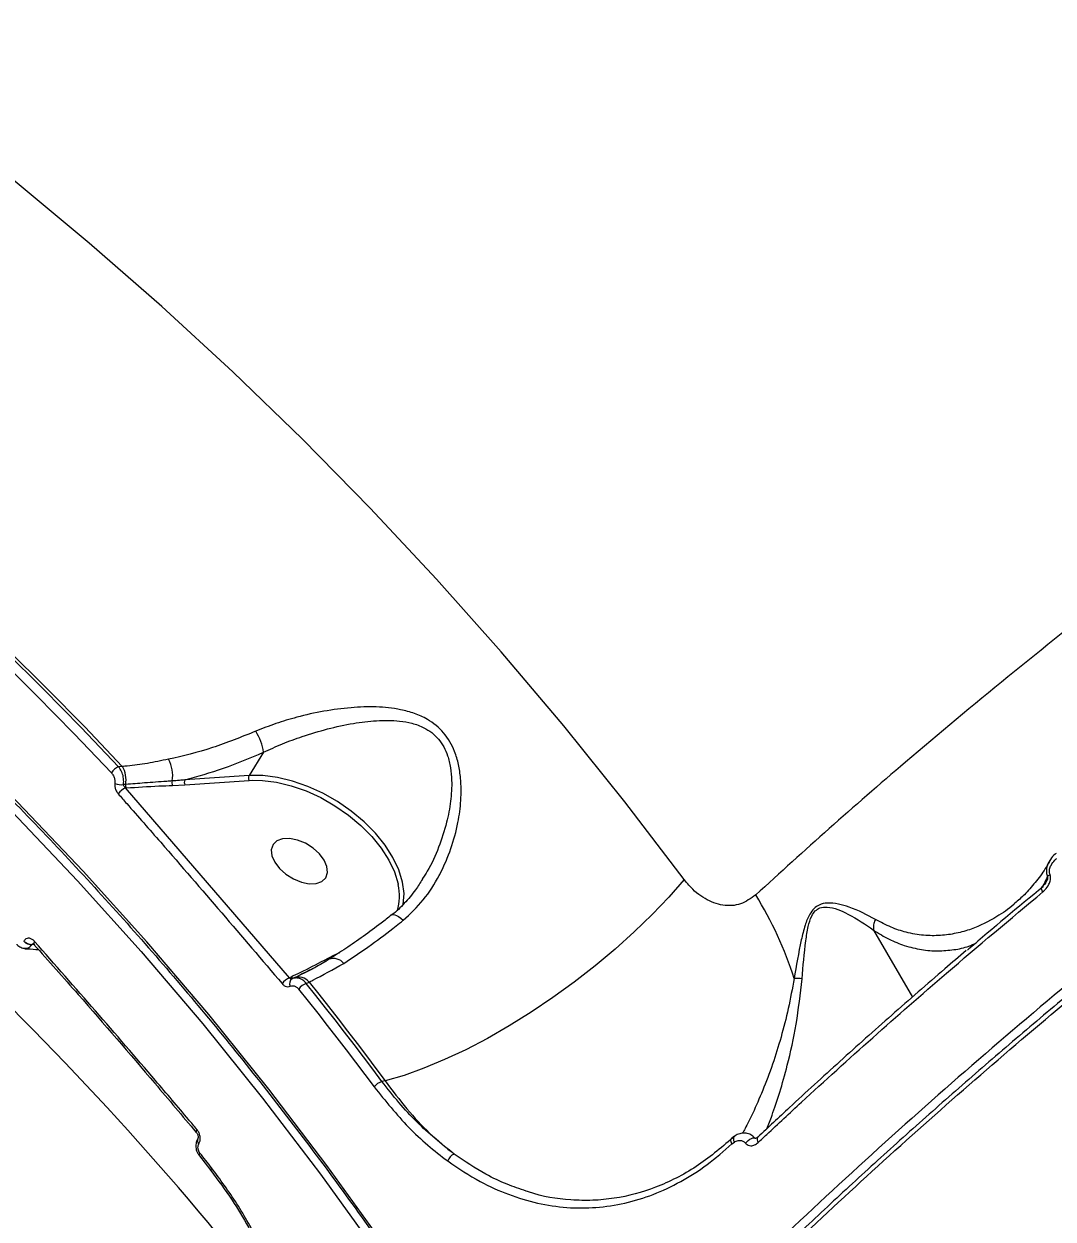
# Model space of a CAD drawing. Header units: millimetres. Extents: x -6879 to 7341, y -8047 to 7187.
# Drawn here: x -126.8 to 22.1, y 3368 to 3540.9 of the extents above; entities that cross this region are included whole.
import ezdxf

# ---------------------------------------------------------------- set-up
doc = ezdxf.new("R2010")
doc.units = ezdxf.units.MM
for name, color, linetype in [('DIKOM_ОБЪЕКТ', 7, 'Continuous'), ('DIKOM_РАЗМЕР_ЗОНА', 7, 'Continuous'), ('DIKOM_РАЗМЕР_ОБЪЕКТА', 7, 'Continuous')]:
    doc.layers.add(name, color=color, linetype=linetype)
doc.styles.add('style1', font='arial.ttf', dxfattribs={"width": 0.8})
doc.dimstyles.new('1-50', dxfattribs={"dimtxt": 300, "dimasz": 200, "dimexe": 100, "dimexo": 0, "dimgap": 100, "dimtad": 0, "dimdec": 0, "dimtxsty": 'style1', "dimcen": 0, "dimclrd": 7, "dimclre": 7, "dimadec": 1, "dimazin": 2, "dimtfac": 1, "dimtdec": 0, "dimtmove": 1, "dimatfit": 3, "dimfxl": 0, "dimlwd": 25, "dimlwe": 18, "dimarcsym": 0})

# ---------------------------------------------------------------- blocks, each defined once
blk = doc.blocks.new('*D19')
at = {"layer": 'Defpoints', "color": 0, "transparency": 16777216}
for p in [(5624.04, 6094.27), (-4435.35, 2864.29), (5624.04, -2640.11)]:
    blk.add_point(p, dxfattribs=at)
at = {"layer": 'DIKOM_РАЗМЕР_ОБЪЕКТА', "color": 7, "lineweight": 18, "transparency": 16777216}
for p, q in [((-4435.35, 2864.29), (-4435.35, 6194.27)), ((5624.04, -2640.11), (5624.04, 6194.27))]:
    blk.add_line(p, q, dxfattribs=at)
at = {"layer": 'DIKOM_РАЗМЕР_ОБЪЕКТА', "color": 7, "lineweight": 25, "transparency": 16777216}
for p, q in [((-4235.35, 6094.27), (2113.67, 6094.27)), ((5424.04, 6094.27), (3193.46, 6094.27))]:
    blk.add_line(p, q, dxfattribs=at)
at = {"layer": 'DIKOM_РАЗМЕР_ОБЪЕКТА', "color": 7, "transparency": 16777216}
for points in [[(-4235.35, 6127.6), (-4235.35, 6060.94), (-4435.35, 6094.27)], [(5424.04, 6127.6), (5424.04, 6060.94), (5624.04, 6094.27)]]:
    blk.add_solid(points, dxfattribs=at)
at = {"layer": 'DIKOM_РАЗМЕР_ОБЪЕКТА', "color": 0, "transparency": 16777216, "insert": (2653.56, 6094.27), "char_height": 300, "attachment_point": 5, "style": 'style1'}
blk.add_mtext('10100', dxfattribs=at)
blk = doc.blocks.new('*D17')
at = {"layer": 'Defpoints', "color": 0, "transparency": 16777216}
for p in [(-5935.35, 6990.27), (-5935.35, 998.27), (7340.79, -2830.86)]:
    blk.add_point(p, dxfattribs=at)
at = {"layer": 'DIKOM_РАЗМЕР_ЗОНА', "color": 7, "lineweight": 18, "transparency": 16777216}
for p, q in [((-5935.35, 998.27), (-5935.35, 7090.27)), ((7340.79, -2830.86), (7340.79, 7090.27))]:
    blk.add_line(p, q, dxfattribs=at)
at = {"layer": 'DIKOM_РАЗМЕР_ЗОНА', "color": 7, "lineweight": 25, "transparency": 16777216}
for p, q in [((-5735.35, 6990.27), (2016.67, 6990.27)), ((7140.79, 6990.27), (3096.46, 6990.27))]:
    blk.add_line(p, q, dxfattribs=at)
at = {"layer": 'DIKOM_РАЗМЕР_ЗОНА', "color": 7, "transparency": 16777216}
for points in [[(-5735.35, 7023.6), (-5735.35, 6956.94), (-5935.35, 6990.27)], [(7140.79, 7023.6), (7140.79, 6956.94), (7340.79, 6990.27)]]:
    blk.add_solid(points, dxfattribs=at)
at = {"layer": 'DIKOM_РАЗМЕР_ЗОНА', "color": 0, "transparency": 16777216, "insert": (2556.56, 6990.27), "char_height": 300, "attachment_point": 5, "style": 'style1'}
blk.add_mtext('13300', dxfattribs=at)

msp = doc.modelspace()

# ---------------------------------------------------------------- linework, layer by layer
at = {"layer": 'DIKOM_ОБЪЕКТ', "color": 7, "linetype": 'Continuous', "lineweight": 15}
for p, q in [((-92.1, 3435.56), (-94.2, 3432.19)), ((-112.54, 3433.51), (-113.07, 3433.47)), ((-94.2, 3432.19), (-103.49, 3431.56)), ((-103.47, 3430.86), (-94.19, 3431.49)), ((-94.19, 3431.49), (-93.71, 3431.51)), ((-112.05, 3430.92), (-112.37, 3430.9)), ((-88.33, 3402.95), (-112.06, 3430.41)), ((-112.06, 3430.41), (-111.96, 3430.41)), ((-105.28, 3430.77), (-103.47, 3430.86)), ((16.6, 3413.73), (16.48, 3413.62)), ((-3.86, 3409.81), (1.78, 3400.16)), ((-126.76, 3408.25), (-126.77, 3408.23)), ((-125.61, 3407.75), (-125.6, 3407.77)), ((-125.24, 3407.71), (-125.61, 3407.75)), ((-125.6, 3407.77), (-125.31, 3407.8)), ((-82, 3406.15), (-83.35, 3405.46)), ((-81.14, 3406.56), (-82, 3406.15)), ((-88.12, 3403.05), (-88.33, 3402.95)), ((-85.92, 3402.13), (-85.52, 3402.32)), ((-74.49, 3388.04), (-74.97, 3387.94)), ((-101.83, 3380.6), (-101.82, 3380.59)), ((-101.61, 3379.66), (-101.62, 3379.65)), ((-24.4, 3379.72), (-24.36, 3379.74)), ((-101.47, 3378.91), (-101.46, 3378.93)), ((-24.34, 3378.93), (-24, 3379.19)), ((-101.39, 3377.17), (-99.71, 3375.05))]:
    msp.add_line(p, q, dxfattribs=at)
at = {"layer": 'DIKOM_ОБЪЕКТ', "color": 7, "linetype": 'Continuous', "lineweight": 15, "flags": 128}
for points in [[(-31.24, 3417.15), (-39.82, 3428.37), (-48.65, 3439.36), (-57.74, 3450.1), (-67.08, 3460.6), (-76.66, 3470.85), (-86.49, 3480.84), (-96.54, 3490.57), (-106.83, 3500.03), (-117.33, 3509.21), (-128.06, 3518.12), (-138.99, 3526.74), (-150.13, 3535.08), (-161.47, 3543.12), (-173, 3550.87)], [(-52.21, 3329.32), (-59.45, 3341.28), (-66.99, 3353.02), (-74.82, 3364.53), (-82.94, 3375.8), (-91.34, 3386.83), (-100.03, 3397.61), (-108.98, 3408.12), (-118.21, 3418.38), (-127.69, 3428.36), (-137.43, 3438.06), (-147.41, 3447.48), (-157.64, 3456.61), (-168.1, 3465.44), (-178.79, 3473.97), (-189.7, 3482.19), (-200.82, 3490.1), (-212.16, 3497.69), (-223.68, 3504.95), (-235.41, 3511.89), (-247.31, 3518.49), (-259.39, 3524.75)], [(-259.79, 3523.03), (-247.74, 3516.78), (-235.87, 3510.2), (-224.19, 3503.29), (-212.69, 3496.04), (-201.4, 3488.48), (-190.3, 3480.59), (-179.43, 3472.4), (-168.77, 3463.9), (-158.34, 3455.09), (-148.14, 3445.99), (-138.19, 3436.6), (-128.48, 3426.93), (-119.03, 3416.97), (-109.83, 3406.75), (-100.9, 3396.26), (-92.24, 3385.52), (-83.87, 3374.52), (-75.77, 3363.29), (-67.96, 3351.81), (-60.44, 3340.11), (-53.23, 3328.19)], [(-113.07, 3433.47), (-118.48, 3439.15), (-123.97, 3444.74), (-129.55, 3450.24), (-135.2, 3455.66), (-140.92, 3460.98), (-146.73, 3466.21), (-152.61, 3471.34), (-158.56, 3476.38)], [(-158.26, 3476.64), (-152.28, 3471.57), (-146.37, 3466.41), (-140.53, 3461.16), (-134.77, 3455.81), (-129.09, 3450.37), (-123.49, 3444.84), (-117.97, 3439.22), (-112.54, 3433.51)], [(-159.51, 3475.4), (-153.57, 3470.37), (-147.7, 3465.24), (-141.91, 3460.02), (-136.19, 3454.71), (-130.56, 3449.31), (-125, 3443.82), (-119.51, 3438.24), (-114.11, 3432.58)], [(-71.89, 3413.55), (-71.78, 3415.11), (-71.99, 3416.79), (-72.53, 3418.54), (-73.38, 3420.32), (-74.51, 3422.1), (-75.92, 3423.84), (-77.56, 3425.49), (-79.41, 3427.03), (-81.41, 3428.42), (-83.53, 3429.63), (-85.71, 3430.63), (-87.92, 3431.4), (-90.11, 3431.92), (-92.21, 3432.19), (-94.2, 3432.19)], [(-93.71, 3431.51), (-92.26, 3431.48), (-90.22, 3431.23), (-88.1, 3430.72), (-85.96, 3429.97), (-83.84, 3429), (-81.78, 3427.83), (-79.84, 3426.48), (-78.05, 3424.99), (-76.46, 3423.39), (-75.1, 3421.7), (-73.99, 3419.97), (-73.17, 3418.25), (-72.65, 3416.55), (-72.62, 3416.42)], [(-89.8, 3418.74), (-88.87, 3417.91), (-87.79, 3417.23), (-86.63, 3416.76), (-85.5, 3416.53), (-84.48, 3416.57), (-83.66, 3416.88), (-83.1, 3417.42), (-82.85, 3418.15), (-82.93, 3419.02), (-83.34, 3419.95), (-84.03, 3420.87), (-84.95, 3421.71), (-86.04, 3422.39), (-87.2, 3422.86), (-88.33, 3423.09), (-89.35, 3423.04), (-90.17, 3422.74), (-90.73, 3422.2), (-90.98, 3421.47), (-90.89, 3420.6), (-90.49, 3419.66), (-89.8, 3418.74)], [(-31.24, 3417.15), (-33.46, 3414.62), (-35.88, 3412.09), (-38.48, 3409.57), (-41.25, 3407.09), (-44.15, 3404.66), (-47.16, 3402.32), (-50.25, 3400.08), (-53.39, 3397.97), (-56.56, 3395.99), (-59.73, 3394.18), (-62.86, 3392.54), (-65.93, 3391.1), (-68.91, 3389.86), (-71.77, 3388.83), (-74.49, 3388.04)], [(20.62, 3415.35), (20.53, 3415.51), (20.47, 3415.66), (20.44, 3415.8), (20.43, 3415.92), (20.45, 3416.01), (20.5, 3416.08), (20.51, 3416.08)], [(-73.6, 3412.01), (-73.56, 3412.04), (-73.37, 3412.08), (-73.13, 3412.06), (-72.86, 3411.96), (-72.56, 3411.79), (-72.23, 3411.55), (-71.91, 3411.26)], [(-125.22, 3408.2), (-125.29, 3408.08), (-125.32, 3407.97), (-125.33, 3407.88), (-125.31, 3407.8), (-125.3, 3407.79)], [(-74.97, 3387.94), (-76.31, 3389.74), (-77.66, 3391.53), (-79.02, 3393.31), (-80.39, 3395.09), (-81.76, 3396.86), (-83.14, 3398.62), (-84.52, 3400.38), (-85.92, 3402.13)], [(-85.52, 3402.32), (-84.12, 3400.56), (-82.72, 3398.79), (-81.33, 3397.01), (-79.95, 3395.23), (-78.58, 3393.44), (-77.21, 3391.65), (-75.85, 3389.84), (-74.49, 3388.04)], [(-87.03, 3401.31), (-85.64, 3399.56), (-84.25, 3397.81), (-82.88, 3396.05), (-81.51, 3394.28), (-80.14, 3392.51), (-78.79, 3390.73), (-77.44, 3388.94), (-76.1, 3387.15)], [(-101.75, 3381.02), (-101.82, 3380.89), (-101.85, 3380.78), (-101.86, 3380.68), (-101.84, 3380.61), (-101.83, 3380.6)], [(-24.34, 3378.93), (-24.42, 3379.08), (-24.47, 3379.23), (-24.5, 3379.37), (-24.5, 3379.5), (-24.47, 3379.61), (-24.42, 3379.69), (-24.4, 3379.72)], [(-24, 3379.19), (-24.06, 3379.38), (-24.09, 3379.56), (-24.09, 3379.73), (-24.06, 3379.88), (-24, 3380), (-23.91, 3380.09), (-23.89, 3380.1)], [(-22.39, 3379.03), (-22.21, 3379.23), (-22, 3379.42), (-21.77, 3379.58), (-21.54, 3379.71), (-21.33, 3379.78), (-21.15, 3379.79), (-21.02, 3379.75), (-21, 3379.73)], [(-20.61, 3379.9), (-20.61, 3379.9), (-20.6, 3379.91)], [(-101.3, 3377.58), (-101.36, 3377.47), (-101.4, 3377.38), (-101.42, 3377.29), (-101.41, 3377.22), (-101.39, 3377.17)]]:
    msp.add_lwpolyline(points, dxfattribs=at)
at = {"layer": 'DIKOM_ОБЪЕКТ', "color": 7, "linetype": 'Continuous', "lineweight": 15}
for centre, radius, start, end in [((-462.61, 3063.72), 472.97, 38.0867, 55.2572), ((-100.35, 3434.24), 8.36, 9.0441, 31.4113), ((-112.21, 3431.41), 2.24, 112.5453, 148.3813), ((-115.71, 3431.57), 3.72, 349.8928, 31.3677), ((-109.79, 3432.23), 4.55, 349.641, 30.6187), ((-104.61, 3431.12), 0.757, 157.7482, 208.1813), ((-102.85, 3431.22), 0.719, 151.7709, 210.571), ((-93.57, 3431.85), 0.718, 151.7389, 210.5837), ((-112.69, 3433.53), 2.66, 249.8773, 277.1288), ((-111.18, 3428.23), 2.35, 112.0114, 146.2261), ((-111.32, 3430.79), 0.746, 169.5835, 209.8655), ((22.27, 3416.78), 1.25, 118.5536, 140.2126), ((-79.8, 3414.75), 7.37, 343.3013, 13.0563), ((-65.82, 3386.95), 52.91, 17.4699, 31.9224), ((-125.7, 3409.17), 1.42, 221.1148, 273.7417), ((-125.69, 3409.19), 1.42, 221.1137, 273.7349), ((-83.01, 3405.8), 0.473, 225.1182, 261.0374), ((-81.96, 3403.89), 1.84, 38.0721, 109.8215), ((-87.58, 3400.85), 2.22, 109.8428, 146.0305), ((-87.49, 3402.12), 0.846, 126.8692, 207.8506), ((-87.82, 3403.3), 0.387, 220.6274, 289.8119), ((-87.04, 3401.1), 1.95, 38.8948, 109.431), ((-85.15, 3399.94), 2.32, 109.3532, 143.8846), ((-15.02, 3395.16), 7.68, 83.837, 92.4326), ((-74.24, 3385.69), 2.37, 107.9932, 141.9259), ((-101.06, 3379.38), 0.62, 155.1276, 229.3064), ((-101.06, 3379.4), 0.616, 153.744, 229.4741), ((-20.05, 3379.55), 0.657, 147.8456, 220.9814), ((-490.34, 3068.53), 496.85, 38.151, 38.4637), ((-63.99, 3375.98), 1.55, 110.3657, 162.6013)]:
    msp.add_arc(centre, radius, start, end, dxfattribs=at)
for points, knots in [([(149.26, 4030.74), (147.55, 4031.44), (142.92, 4033.31), (134.93, 4035.39), (125.18, 4036.69), (114.84, 4036.81), (103.92, 4035.7), (92.45, 4033.34), (80.68, 4029.79), (68.65, 4025.07), (56.42, 4019.27), (43.79, 4012.28), (30.79, 4004.07), (17.46, 3994.65), (4.08, 3984.22), (-9.3, 3972.84), (-22.62, 3960.59), (-36.11, 3947.28), (-49.73, 3932.89), (-63.43, 3917.47), (-76.75, 3901.53), (-89.65, 3885.18), (-102.11, 3868.53), (-114.49, 3851.12), (-126.75, 3832.96), (-138.84, 3814.11), (-150.65, 3794.7), (-162.15, 3774.8), (-173.3, 3754.46), (-184.13, 3733.61), (-194.59, 3712.3), (-204.63, 3690.6), (-214.03, 3668.98), (-222.77, 3647.52), (-230.85, 3626.28), (-238.4, 3604.92), (-245.38, 3583.51), (-251.73, 3562.13), (-257.03, 3542.47), (-259.95, 3530.11), (-261.24, 3524.64)], [0, 0, 0, 0, 0.015651, 0.042167, 0.068704, 0.09522, 0.122506, 0.149814, 0.1771, 0.203616, 0.230153, 0.256669, 0.283955, 0.311263, 0.33855, 0.365065, 0.391602, 0.418118, 0.445404, 0.472713, 0.499999, 0.52556, 0.551139, 0.576701, 0.602949, 0.629218, 0.655467, 0.681983, 0.708519, 0.735035, 0.762321, 0.78963, 0.816916, 0.843432, 0.869969, 0.896485, 0.923771, 0.951079, 0.978366, 1, 1, 1, 1]), ([(126.92, 4035.74), (126.7, 4035.76), (124.85, 4035.95), (121.26, 4036.04), (116.14, 4035.97), (110.91, 4035.58), (105.56, 4034.92), (100.1, 4033.96), (94.52, 4032.7), (88.82, 4031.16), (83.01, 4029.33), (77.11, 4027.21), (71.13, 4024.81), (65.1, 4022.15), (59.03, 4019.21), (52.9, 4016.01), (46.72, 4012.53), (40.48, 4008.79), (34.18, 4004.78), (27.83, 4000.5), (21.41, 3995.94), (14.93, 3991.11), (8.38, 3986), (1.79, 3980.63), (-4.82, 3975.03), (-11.42, 3969.2), (-18.02, 3963.16), (-24.6, 3956.9), (-31.18, 3950.43), (-37.75, 3943.74), (-44.32, 3936.82), (-50.89, 3929.69), (-57.46, 3922.33), (-64.03, 3914.75), (-70.61, 3906.93), (-77.19, 3898.91), (-83.73, 3890.69), (-90.21, 3882.33), (-96.62, 3873.82), (-102.96, 3865.18), (-109.23, 3856.4), (-115.44, 3847.48), (-121.59, 3838.41), (-127.68, 3829.2), (-133.71, 3819.83), (-139.67, 3810.31), (-145.59, 3800.64), (-151.44, 3790.81), (-157.21, 3780.88), (-162.88, 3770.87), (-168.42, 3760.81), (-173.84, 3750.7), (-179.15, 3740.56), (-184.33, 3730.36), (-189.4, 3720.1), (-194.36, 3709.79), (-199.2, 3699.42), (-203.93, 3688.99), (-208.55, 3678.49), (-213.05, 3667.93), (-217.44, 3657.33), (-221.68, 3646.75), (-225.76, 3636.21), (-229.68, 3625.72), (-233.45, 3615.29), (-237.05, 3604.9), (-240.5, 3594.56), (-243.79, 3584.25), (-246.93, 3573.99), (-249.92, 3563.76), (-252.76, 3553.56), (-255.43, 3543.4), (-257.8, 3533.96), (-259.2, 3527.95), (-259.82, 3525.29)], [0, 0, 0, 0, 0.0019, 0.01588, 0.029853, 0.043833, 0.057831, 0.071862, 0.085941, 0.100083, 0.114302, 0.128567, 0.142778, 0.156919, 0.171006, 0.185054, 0.19908, 0.2131, 0.227127, 0.241174, 0.255256, 0.269388, 0.283588, 0.297851, 0.312092, 0.326248, 0.340343, 0.354395, 0.368418, 0.382428, 0.396443, 0.410472, 0.424531, 0.438637, 0.452806, 0.467048, 0.481292, 0.495462, 0.509568, 0.523624, 0.537648, 0.551655, 0.565661, 0.579679, 0.593723, 0.607808, 0.621952, 0.636169, 0.650415, 0.664605, 0.678726, 0.692794, 0.706824, 0.720832, 0.734836, 0.748847, 0.762881, 0.776951, 0.791075, 0.805268, 0.819516, 0.833736, 0.847877, 0.86196, 0.876001, 0.890015, 0.90402, 0.91803, 0.932057, 0.946117, 0.960225, 0.974398, 0.988642, 1, 1, 1, 1]), ([(-259.66, 3525.47), (-258.44, 3530.62), (-255.63, 3542.53), (-250.48, 3561.61), (-244.24, 3582.64), (-237.32, 3603.92), (-229.76, 3625.36), (-221.61, 3646.85), (-212.87, 3668.33), (-203.55, 3689.76), (-193.68, 3711.1), (-183.3, 3732.3), (-172.45, 3753.24), (-161.18, 3773.84), (-149.67, 3793.78), (-137.94, 3813.03), (-126.04, 3831.6), (-113.86, 3849.67), (-101.44, 3867.17), (-88.85, 3884.02), (-75.95, 3900.38), (-62.75, 3916.17), (-49.28, 3931.35), (-35.74, 3945.67), (-22.2, 3959.08), (-8.71, 3971.51), (4.68, 3982.92), (17.94, 3993.26), (31.06, 4002.53), (43.99, 4010.72), (56.68, 4017.79), (69.07, 4023.71), (80.35, 4028.15), (90.57, 4031.33), (99.79, 4033.5), (108.74, 4034.89), (117.5, 4035.5), (126.03, 4035.28), (134.29, 4034.21), (142.22, 4032.35), (147.17, 4030.41), (149.65, 4029.44)], [0, 0, 0, 0, 0.020433, 0.047303, 0.0742577, 0.1012555, 0.1282534, 0.1552081, 0.1820781, 0.2089481, 0.2359029, 0.2629007, 0.2898985, 0.3168533, 0.3437233, 0.3696029, 0.3955582, 0.4215519, 0.4475457, 0.473501, 0.4993807, 0.5262505, 0.5532052, 0.5802031, 0.6072009, 0.6341554, 0.6610255, 0.6878954, 0.7148501, 0.7418479, 0.7688455, 0.7958001, 0.8226701, 0.8444426, 0.8662375, 0.8880323, 0.9098048, 0.9323412, 0.9549024, 0.9774638, 1, 1, 1, 1]), ([(-259.39, 3524.75), (-258.46, 3528.71), (-255.95, 3539.36), (-251.29, 3557.02), (-245.27, 3577.74), (-238.52, 3598.9), (-231.05, 3620.43), (-222.87, 3642.28), (-214.15, 3663.94), (-204.95, 3685.37), (-195.31, 3706.49), (-185.08, 3727.65), (-174.26, 3748.77), (-162.88, 3769.78), (-151.19, 3790.21), (-139.24, 3810.02), (-127.08, 3829.15), (-114.51, 3847.92), (-101.56, 3866.25), (-88.26, 3884.06), (-74.91, 3900.96), (-61.56, 3916.91), (-48.25, 3931.89), (-34.76, 3946.16), (-21.14, 3959.63), (-7.43, 3972.23), (6.07, 3983.69), (19.32, 3993.99), (32.28, 4003.14), (45.16, 4011.3), (57.92, 4018.39), (70.5, 4024.36), (82.12, 4028.88), (92.79, 4032.14), (102.57, 4034.33), (112.05, 4035.61), (120.28, 4036.06), (125.19, 4035.69), (127.18, 4035.54)], [0, 0, 0, 0, 0.016806, 0.045276, 0.073769, 0.102239, 0.131537, 0.160858, 0.190155, 0.218625, 0.247118, 0.275588, 0.304886, 0.334207, 0.363504, 0.391975, 0.420467, 0.448937, 0.478235, 0.507556, 0.536853, 0.565324, 0.593816, 0.622286, 0.651584, 0.680905, 0.710202, 0.738673, 0.767165, 0.795635, 0.824932, 0.854254, 0.883551, 0.90833, 0.933138, 0.957947, 0.98299, 1, 1, 1, 1]), ([(500.36, 3651.28), (496.75, 3651.73), (489.53, 3652.63), (477.6, 3653.1), (464.92, 3652.92), (451.45, 3652.03), (437.29, 3650.46), (422.46, 3648.2), (406.99, 3645.24), (390.9, 3641.6), (374.25, 3637.29), (357.13, 3632.34), (339.61, 3626.78), (321.73, 3620.6), (303.53, 3613.81), (285.03, 3606.44), (266.3, 3598.51), (247.43, 3590.06), (228.5, 3581.13), (209.57, 3571.74), (190.66, 3561.89), (171.81, 3551.62), (153.07, 3540.96), (134.55, 3529.97), (116.32, 3518.68), (98.43, 3507.14), (80.91, 3495.35), (63.79, 3483.34), (47.13, 3471.16), (31.01, 3458.86), (15.49, 3446.5), (1.75, 3435.04), (-10.38, 3424.51), (-17.4, 3418.12), (-20.91, 3414.92)], [0, 0, 0, 0, 0.031557, 0.063213, 0.09492, 0.126627, 0.158283, 0.189839, 0.221397, 0.253054, 0.284762, 0.31647, 0.348127, 0.379685, 0.411265, 0.442944, 0.474674, 0.506404, 0.538084, 0.569664, 0.601295, 0.633025, 0.664806, 0.696588, 0.728318, 0.75995, 0.791659, 0.823468, 0.855327, 0.887186, 0.918995, 0.950705, 0.975352, 1, 1, 1, 1]), ([(584.28, 3621.33), (582.55, 3622.06), (577.88, 3624), (569.44, 3626.58), (558.74, 3628.86), (546.96, 3630.4), (534.12, 3631.19), (520.23, 3631.18), (505.61, 3630.39), (490.31, 3628.83), (474.41, 3626.55), (457.67, 3623.5), (440.1, 3619.66), (421.75, 3615.03), (403.01, 3609.71), (383.96, 3603.73), (364.69, 3597.15), (344.87, 3589.85), (324.55, 3581.82), (303.8, 3573.09), (283.31, 3563.95), (263.15, 3554.47), (243.41, 3544.72), (223.5, 3534.42), (203.49, 3523.59), (183.44, 3512.26), (163.52, 3500.51), (143.79, 3488.37), (124.32, 3475.88), (105.05, 3462.98), (86.05, 3449.72), (67.4, 3436.13), (49.5, 3422.5), (32.41, 3408.89), (16.15, 3395.34), (0.45, 3381.63), (-14.61, 3367.81), (-28.94, 3353.91), (-41.5, 3341.06), (-48.92, 3332.92), (-52.21, 3329.32)], [0, 0, 0, 0, 0.015652, 0.042168, 0.068704, 0.09522, 0.122506, 0.149814, 0.1771, 0.203616, 0.230153, 0.256669, 0.283955, 0.311264, 0.33855, 0.365066, 0.391602, 0.418118, 0.445404, 0.472713, 0.499999, 0.52556, 0.55114, 0.576701, 0.602949, 0.629218, 0.655467, 0.681983, 0.708519, 0.735035, 0.762321, 0.78963, 0.816916, 0.843432, 0.869969, 0.896485, 0.923771, 0.951079, 0.978366, 1, 1, 1, 1]), ([(-259.3, 3524.16), (-257.36, 3523.18), (-251.74, 3520.34), (-242.54, 3515.41), (-231.76, 3509.3), (-221.13, 3502.91), (-210.67, 3496.24), (-200.37, 3489.31), (-190.24, 3482.11), (-180.28, 3474.66), (-170.51, 3466.94), (-160.93, 3458.98), (-151.54, 3450.76), (-142.35, 3442.31), (-133.36, 3433.61), (-124.58, 3424.68), (-116.02, 3415.52), (-107.67, 3406.14), (-99.54, 3396.54), (-91.64, 3386.72), (-83.97, 3376.69), (-76.53, 3366.47), (-69.33, 3356.04), (-62.38, 3345.42), (-56.75, 3336.37), (-53.47, 3330.83), (-52.35, 3328.95)], [0, 0, 0, 0, 0.022818, 0.066219, 0.109622, 0.153024, 0.196426, 0.239828, 0.28323, 0.326631, 0.370033, 0.413434, 0.456835, 0.500237, 0.543637, 0.587038, 0.630438, 0.673839, 0.717239, 0.760639, 0.804038, 0.847437, 0.890836, 0.934235, 0.977634, 1, 1, 1, 1]), ([(-71.91, 3411.26), (-70.89, 3412.21), (-68.87, 3414.09), (-67.3, 3416.59), (-65.99, 3419.09), (-64.92, 3421.58), (-63.96, 3425.16), (-63.49, 3428.6), (-63.51, 3431.42), (-63.86, 3433.79), (-64.54, 3436.08), (-65.92, 3438.5), (-68.07, 3440.25), (-70.25, 3441.22), (-72.72, 3441.88), (-75.79, 3442.19), (-79.52, 3442.06), (-83.38, 3441.55), (-87.03, 3440.73), (-90.34, 3439.75), (-92.26, 3438.98), (-93.22, 3438.6)], [0, 0, 0, 0, 0.07269, 0.145523, 0.151133, 0.217331, 0.283541, 0.337717, 0.391817, 0.425488, 0.45911, 0.513452, 0.567937, 0.604496, 0.641122, 0.702964, 0.764912, 0.830905, 0.896871, 0.948454, 1, 1, 1, 1]), ([(-92.1, 3435.56), (-91.2, 3435.97), (-89.38, 3436.81), (-86.27, 3437.95), (-82.83, 3438.98), (-79.23, 3439.77), (-75.74, 3440.2), (-72.9, 3440.2), (-70.6, 3439.8), (-68.62, 3439.09), (-66.67, 3437.61), (-65.51, 3435.42), (-65.02, 3433.32), (-64.83, 3431.11), (-64.99, 3428.44), (-65.61, 3425.18), (-66.74, 3421.78), (-67.93, 3419.01), (-68.91, 3417.6), (-69.16, 3417.23)], [0, 0, 0, 0, 0.0603226, 0.1216426, 0.1986769, 0.2770901, 0.347791, 0.4199153, 0.4599419, 0.5009539, 0.5592258, 0.6174196, 0.6542171, 0.691954, 0.753623, 0.8165438, 0.8937512, 0.9722948, 1, 1, 1, 1]), ([(-93.22, 3438.6), (-95.32, 3437.76), (-99.58, 3436.06), (-103.79, 3434.98), (-105.86, 3434.55), (-105.87, 3434.55)], [0, 0, 0, 0, 0.491389, 0.99706, 1, 1, 1, 1]), ([(-103.49, 3431.56), (-101.63, 3432.08), (-97.88, 3433.13), (-94.04, 3434.74), (-92.1, 3435.56)], [0, 0, 0, 0, 0.494772, 1, 1, 1, 1]), ([(-112.37, 3430.9), (-112.36, 3430.97), (-112.32, 3431.31), (-112.36, 3431.97), (-112.61, 3432.81), (-112.92, 3433.25), (-113.07, 3433.47)], [0, 0, 0, 0, 0.08138, 0.38578, 0.693725, 1, 1, 1, 1]), ([(-105.87, 3434.55), (-106.89, 3434.34), (-108.93, 3433.92), (-111.11, 3433.61), (-112.3, 3433.53), (-112.54, 3433.51)], [0, 0, 0, 0, 0.443884, 0.891112, 1, 1, 1, 1]), ([(-114.11, 3432.58), (-114.01, 3432.45), (-113.8, 3432.19), (-113.63, 3431.68), (-113.59, 3431.29), (-113.6, 3431.08), (-113.61, 3431.04)], [0, 0, 0, 0, 0.3077584, 0.6158742, 0.9190976, 1, 1, 1, 1]), ([(-105.31, 3431.41), (-105.58, 3431.39), (-106.93, 3431.3), (-109.18, 3431.12), (-111.14, 3430.98), (-112.05, 3430.92)], [0, 0, 0, 0, 0.117897, 0.589489, 1, 1, 1, 1]), ([(-103.49, 3431.56), (-103.75, 3431.54), (-104.36, 3431.48), (-104.97, 3431.43), (-105.31, 3431.41)], [0, 0, 0, 0, 0.440357, 1, 1, 1, 1]), ([(-113.61, 3431.04), (-113.61, 3431.01), (-113.63, 3430.82), (-113.6, 3430.45), (-113.44, 3429.94), (-113.23, 3429.67), (-113.13, 3429.54)], [0, 0, 0, 0, 0.052392, 0.365057, 0.682757, 1, 1, 1, 1]), ([(-112.06, 3430.41), (-112.12, 3430.45), (-112.22, 3430.53), (-112.33, 3430.7), (-112.36, 3430.83), (-112.37, 3430.89), (-112.37, 3430.9)], [0, 0, 0, 0, 0.334519, 0.654871, 0.951772, 1, 1, 1, 1]), ([(-111.96, 3430.41), (-110.39, 3430.51), (-108.18, 3430.65), (-105.93, 3430.74), (-105.28, 3430.77)], [0, 0, 0, 0, 0.70882, 1, 1, 1, 1]), ([(-113.13, 3429.54), (-112.72, 3429.07), (-110.67, 3426.74), (-102.66, 3417.62), (-95.24, 3408.92), (-89.42, 3402.1)], [0, 0, 0, 0, 0.051227, 0.256129, 1, 1, 1, 1]), ([(21.58, 3419.76), (21.39, 3419.42), (20.75, 3418.3), (19.54, 3416.7), (18.08, 3415.01), (17.05, 3414.13), (16.59, 3413.74)], [0, 0, 0, 0, 0.135179, 0.438146, 0.749342, 1, 1, 1, 1]), ([(21.56, 3419.75), (21.52, 3419.7), (21.29, 3419.42), (21.16, 3418.85), (21.12, 3418.15), (21.24, 3417.77), (21.3, 3417.58)], [0, 0, 0, 0, 0.085093, 0.467077, 0.725388, 1, 1, 1, 1]), ([(22.54, 3420.92), (22.5, 3420.89), (22.17, 3420.68), (21.82, 3420.28), (21.61, 3419.86), (21.55, 3419.75)], [0, 0, 0, 0, 0.106411, 0.779137, 1, 1, 1, 1]), ([(21.67, 3417.88), (21.63, 3418), (21.56, 3418.24), (21.61, 3418.71), (21.84, 3419.32), (22.22, 3419.84), (22.55, 3420.12), (22.65, 3420.21)], [0, 0, 0, 0, 0.138867, 0.27678, 0.496601, 0.841873, 1, 1, 1, 1]), ([(20.62, 3415.35), (20.73, 3415.45), (21.07, 3415.76), (21.49, 3416.34), (21.73, 3417), (21.78, 3417.5), (21.71, 3417.75), (21.67, 3417.88)], [0, 0, 0, 0, 0.160552, 0.508153, 0.731853, 0.865368, 1, 1, 1, 1]), ([(21.3, 3417.58), (21.25, 3417.48), (21.03, 3417.03), (20.82, 3416.58), (20.65, 3416.24)], [0, 0, 0, 0, 0.228074, 1, 1, 1, 1]), ([(21.3, 3417.58), (21.31, 3417.55), (21.32, 3417.5), (21.32, 3417.37), (21.27, 3417.16), (21.2, 3417), (21.15, 3416.9)], [0, 0, 0, 0, 0.095848, 0.205499, 0.482098, 1, 1, 1, 1]), ([(-69.12, 3417.2), (-69.44, 3416.69), (-70.22, 3415.43), (-71.7, 3413.73), (-72.89, 3412.5), (-73.57, 3412.03), (-73.61, 3412.01)], [0, 0, 0, 0, 0.259767, 0.629962, 0.981436, 1, 1, 1, 1]), ([(-20.91, 3414.92), (-21.62, 3414.42), (-23.07, 3413.39), (-25.7, 3413.28), (-28.29, 3414.24), (-30.14, 3415.75), (-31.02, 3416.87), (-31.24, 3417.15)], [0, 0, 0, 0, 0.2187105, 0.4447815, 0.6794096, 0.919195, 1, 1, 1, 1]), ([(20.67, 3416.12), (17.04, 3413.13), (13.33, 3410.06), (9.79, 3406.99), (9.71, 3406.93)], [0, 0, 0, 0, 0.978955, 1, 1, 1, 1]), ([(21.15, 3416.9), (21.09, 3416.79), (20.92, 3416.46), (20.67, 3416.24), (20.5, 3416.09)], [0, 0, 0, 0, 0.340286, 1, 1, 1, 1]), ([(-20.55, 3379.12), (-20.14, 3379.5), (-18.08, 3381.44), (-12.64, 3386.49), (-4.04, 3394.27), (7.54, 3404.42), (15.94, 3411.44), (20.62, 3415.35)], [0, 0, 0, 0, 0.032158, 0.160792, 0.418283, 0.675774, 1, 1, 1, 1]), ([(-3.58, 3411.39), (-4.8, 3412.04), (-6.45, 3412.92), (-8.93, 3413.64), (-10.39, 3413.83), (-11.63, 3413.59), (-12.51, 3412.99), (-13.24, 3411.99), (-13.84, 3410.42), (-14.6, 3407.28), (-15.03, 3404.7), (-15.35, 3402.83)], [0, 0, 0, 0, 0.2657868, 0.3593778, 0.4543041, 0.5177543, 0.5632809, 0.6085766, 0.6803165, 0.7688733, 1, 1, 1, 1]), ([(-14.2, 3402.79), (-14.05, 3404.63), (-13.84, 3407.14), (-13.38, 3410.21), (-12.94, 3411.72), (-12.32, 3412.66), (-11.53, 3413.16), (-10.38, 3413.22), (-9.01, 3412.86), (-6.66, 3411.75), (-4.97, 3410.67), (-3.87, 3409.83), (-3.87, 3409.83)], [0, 0, 0, 0, 0.236982, 0.325274, 0.393817, 0.435135, 0.476453, 0.536456, 0.630859, 0.725781, 0.999683, 1, 1, 1, 1]), ([(16.48, 3413.62), (16.46, 3413.6), (15.68, 3412.86), (13.65, 3411.53), (10.88, 3410.11), (8.11, 3409.33), (5.82, 3409.01), (3.4, 3409.02), (1.01, 3409.44), (-1.32, 3410.18), (-2.83, 3410.99), (-3.58, 3411.39)], [0, 0, 0, 0, 0.004431, 0.150665, 0.355106, 0.467958, 0.580798, 0.695832, 0.810824, 0.904984, 1, 1, 1, 1]), ([(38.44, 3412.07), (37.3, 3411.16), (33.37, 3408.01), (26.79, 3402.6), (18.72, 3395.84), (10.86, 3389.1), (3.21, 3382.37), (-4.22, 3375.68), (-11.45, 3369), (-18.48, 3362.35), (-25.3, 3355.71), (-31.92, 3349.09), (-38.34, 3342.49), (-44.56, 3335.9), (-50.59, 3329.31), (-56.41, 3322.75), (-62.02, 3316.22), (-67.37, 3309.75), (-72.47, 3303.37), (-77.31, 3297.07), (-81.89, 3290.85), (-86.21, 3284.72), (-90.28, 3278.66), (-94.09, 3272.67), (-97.65, 3266.76), (-100.96, 3260.92), (-104.01, 3255.16), (-106.81, 3249.46), (-109.35, 3243.85), (-111.63, 3238.35), (-113.61, 3232.97), (-115.32, 3227.73), (-116.74, 3222.63), (-117.89, 3217.65), (-118.75, 3212.8), (-119.33, 3208.08), (-119.64, 3203.48), (-119.65, 3199.01), (-119.42, 3194.8), (-119.05, 3192.15), (-118.87, 3190.89)], [0, 0, 0, 0, 0.010898, 0.037946, 0.065002, 0.091934, 0.118742, 0.145456, 0.172109, 0.198728, 0.225347, 0.251988, 0.278678, 0.305448, 0.332328, 0.359348, 0.386428, 0.413422, 0.440284, 0.467045, 0.493735, 0.520386, 0.547027, 0.573686, 0.600385, 0.627157, 0.65403, 0.681034, 0.708145, 0.735226, 0.762158, 0.788976, 0.815709, 0.842384, 0.869029, 0.89567, 0.922328, 0.949025, 0.975785, 1, 1, 1, 1]), ([(-118.64, 3190.65), (-118.91, 3192.39), (-119.63, 3196.89), (-119.51, 3204.8), (-118.4, 3214.36), (-116.06, 3224.58), (-112.52, 3235.42), (-107.85, 3246.63), (-102.09, 3258.17), (-95.3, 3269.99), (-87.39, 3282.28), (-78.32, 3295.01), (-68.09, 3308.15), (-57.42, 3320.86), (-46.49, 3333.04), (-35.5, 3344.66), (-23.8, 3356.4), (-11.42, 3368.25), (1.52, 3380.08), (14.93, 3391.83), (27.3, 3402.25), (35.36, 3408.78), (38.64, 3411.43)], [0, 0, 0, 0, 0.034213, 0.088339, 0.142424, 0.19808, 0.253782, 0.309438, 0.363523, 0.41765, 0.471735, 0.527391, 0.583092, 0.638748, 0.68582, 0.732946, 0.780072, 0.827645, 0.875217, 0.921593, 0.968072, 1, 1, 1, 1]), ([(-73.61, 3412.03), (-74.1, 3411.63), (-75.48, 3410.53), (-77.69, 3408.91), (-80.2, 3407.14), (-81.8, 3406.13), (-82.59, 3405.63)], [0, 0, 0, 0, 0.159214, 0.441804, 0.724307, 1, 1, 1, 1]), ([(-80.51, 3405.02), (-79.19, 3405.9), (-76.73, 3407.52), (-73.79, 3409.75), (-72.25, 3410.99), (-71.91, 3411.26)], [0, 0, 0, 0, 0.478689, 0.884372, 1, 1, 1, 1]), ([(-3.58, 3411.39), (-3.6, 3411.35), (-3.72, 3411.1), (-3.9, 3410.56), (-3.88, 3410.09), (-3.87, 3409.83)], [0, 0, 0, 0, 0.079458, 0.497195, 1, 1, 1, 1]), ([(-3.87, 3409.83), (-3.87, 3409.83), (-3.87, 3409.82), (-3.86, 3409.82), (-3.86, 3409.82), (-3.86, 3409.81)], [0, 0, 0, 0, 0.241596, 0.567616, 1, 1, 1, 1]), ([(-3.86, 3409.81), (-3.11, 3409.36), (-1.58, 3408.44), (0.73, 3407.53), (3.09, 3406.96), (5.48, 3406.77), (7.76, 3406.98), (9.63, 3407.33), (10.64, 3407.83), (10.99, 3408)], [0, 0, 0, 0, 0.134423, 0.270233, 0.429708, 0.589241, 0.752515, 0.915804, 1, 1, 1, 1]), ([(-127.81, 3407.79), (-127.8, 3407.78), (-127.65, 3407.58), (-127.26, 3407.36), (-126.84, 3407.18), (-126.63, 3407.21), (-126.62, 3407.21)], [0, 0, 0, 0, 0.033889, 0.53202, 0.974394, 1, 1, 1, 1]), ([(-125.22, 3408.2), (-125.34, 3408.31), (-125.56, 3408.53), (-125.95, 3408.68), (-126.32, 3408.65), (-126.6, 3408.49), (-126.72, 3408.32), (-126.76, 3408.25)], [0, 0, 0, 0, 0.218275, 0.436799, 0.653049, 0.865745, 1, 1, 1, 1]), ([(-126.66, 3407.21), (-126.6, 3407.21), (-126.39, 3407.19), (-126.03, 3407.31), (-125.75, 3407.56), (-125.63, 3407.73), (-125.61, 3407.75)], [0, 0, 0, 0, 0.139904, 0.540817, 0.938424, 1, 1, 1, 1]), ([(-126.66, 3407.15), (-126.11, 3407.14), (-125.41, 3407.11), (-124.77, 3407.01), (-124.63, 3406.99)], [0, 0, 0, 0, 0.77418, 1, 1, 1, 1]), ([(-125.6, 3407.77), (-125.59, 3407.79), (-125.55, 3407.84), (-125.47, 3407.89), (-125.41, 3407.9), (-125.39, 3407.9)], [0, 0, 0, 0, 0.308414, 0.798008, 1, 1, 1, 1]), ([(-125.44, 3407.9), (-125.44, 3407.9), (-125.43, 3407.9), (-125.35, 3407.84), (-125.28, 3407.76), (-125.24, 3407.7), (-125.22, 3407.69)], [0, 0, 0, 0, 0.342235, 0.626605, 0.903285, 1, 1, 1, 1]), ([(-125.33, 3407.77), (-123.19, 3405.36), (-117.27, 3398.69), (-109.45, 3389.63), (-103.84, 3382.95), (-101.85, 3380.58)], [0, 0, 0, 0, 0.267532, 0.739824, 1, 1, 1, 1]), ([(-101.75, 3381.02), (-102.15, 3381.49), (-104.13, 3383.84), (-111.84, 3392.94), (-119.35, 3401.51), (-125.22, 3408.2)], [0, 0, 0, 0, 0.051708, 0.258554, 1, 1, 1, 1]), ([(-83.35, 3405.46), (-84.5, 3404.86), (-86.07, 3404.04), (-87.69, 3403.26), (-88.12, 3403.05)], [0, 0, 0, 0, 0.73532, 1, 1, 1, 1]), ([(-82.59, 3405.62), (-83.28, 3405.22), (-84.69, 3404.38), (-86.07, 3403.72), (-86.78, 3403.39)], [0, 0, 0, 0, 0.488276, 1, 1, 1, 1]), ([(9.55, 3406.87), (8.52, 3405.99), (4.85, 3402.88), (-1.25, 3397.54), (-8.76, 3390.84), (-15.21, 3384.96), (-19.08, 3381.32), (-20.59, 3379.9)], [0, 0, 0, 0, 0.097295, 0.345995, 0.593737, 0.84154, 1, 1, 1, 1]), ([(-87.69, 3402.94), (-87.49, 3403.03), (-86.5, 3403.51), (-85.46, 3404.02), (-84.62, 3404.46), (-84.58, 3404.49)], [0, 0, 0, 0, 0.19149, 0.957457, 1, 1, 1, 1]), ([(-85.52, 3402.32), (-85.34, 3402.41), (-83.78, 3403.18), (-82.05, 3404.16), (-80.51, 3405.02)], [0, 0, 0, 0, 0.117869, 1, 1, 1, 1]), ([(-89.42, 3402.1), (-89.39, 3402.06), (-89.25, 3401.91), (-88.98, 3401.72), (-88.59, 3401.61), (-88.36, 3401.68), (-88.24, 3401.72)], [0, 0, 0, 0, 0.0963801, 0.3985331, 0.699102, 1, 1, 1, 1]), ([(-88, 3402.79), (-88.03, 3402.78), (-88.11, 3402.76), (-88.22, 3402.8), (-88.29, 3402.88), (-88.32, 3402.93), (-88.33, 3402.95)], [0, 0, 0, 0, 0.292912, 0.592229, 0.900541, 1, 1, 1, 1]), ([(-88, 3402.79), (-87.97, 3402.8), (-87.87, 3402.85), (-87.77, 3402.9), (-87.69, 3402.94)], [0, 0, 0, 0, 0.250206, 1, 1, 1, 1]), ([(-85.92, 3402.13), (-85.99, 3402.21), (-86.24, 3402.48), (-86.74, 3402.81), (-87.4, 3402.97), (-87.8, 3402.85), (-88, 3402.79)], [0, 0, 0, 0, 0.120944, 0.414465, 0.706922, 1, 1, 1, 1]), ([(-15.35, 3402.83), (-15.62, 3401.38), (-16.15, 3398.48), (-17.22, 3394.32), (-18.47, 3390.31), (-19.89, 3386.58), (-21.25, 3383.5), (-22.27, 3381.46), (-22.71, 3380.68), (-22.83, 3380.46)], [0, 0, 0, 0, 0.1578104, 0.3160677, 0.4736337, 0.6406725, 0.8075386, 0.9448033, 1, 1, 1, 1]), ([(-19.28, 3381.12), (-19.04, 3381.75), (-18.45, 3383.28), (-17.41, 3386.37), (-16.17, 3390.74), (-14.95, 3396.23), (-14.45, 3400.59), (-14.2, 3402.79)], [0, 0, 0, 0, 0.1219587, 0.2999852, 0.4824183, 0.7375451, 1, 1, 1, 1]), ([(-88.24, 3401.72), (-88.12, 3401.76), (-87.88, 3401.83), (-87.5, 3401.72), (-87.21, 3401.52), (-87.07, 3401.36), (-87.03, 3401.31)], [0, 0, 0, 0, 0.292768, 0.585074, 0.878826, 1, 1, 1, 1]), ([(-76.1, 3387.15), (-74.48, 3385.14), (-72.03, 3382.1), (-68.38, 3378.69), (-66.44, 3377.19), (-65.47, 3376.45)], [0, 0, 0, 0, 0.492762, 0.746375, 1, 1, 1, 1]), ([(-64.53, 3377.44), (-66.37, 3378.91), (-69.14, 3381.15), (-72.55, 3384.85), (-74.16, 3386.91), (-74.97, 3387.94)], [0, 0, 0, 0, 0.49281, 0.746407, 1, 1, 1, 1]), ([(-74.49, 3388.04), (-73.47, 3386.65), (-71.45, 3383.93), (-68.1, 3380.37), (-65.73, 3378.42), (-64.53, 3377.44)], [0, 0, 0, 0, 0.339545, 0.66776, 1, 1, 1, 1]), ([(-101.61, 3379.64), (-101.64, 3379.61), (-101.78, 3379.42), (-101.9, 3378.94), (-101.9, 3378.25), (-101.71, 3377.61), (-101.46, 3377.31), (-101.36, 3377.2)], [0, 0, 0, 0, 0.044961, 0.284899, 0.550011, 0.832357, 1, 1, 1, 1]), ([(-101.82, 3380.58), (-101.81, 3380.57), (-101.77, 3380.53), (-101.7, 3380.4), (-101.62, 3380.21), (-101.58, 3380.02), (-101.57, 3379.85), (-101.59, 3379.72), (-101.61, 3379.67), (-101.61, 3379.67), (-101.61, 3379.67)], [0, 0, 0, 0, 0.043019, 0.197535, 0.3575, 0.514189, 0.647839, 0.787004, 0.939599, 1, 1, 1, 1]), ([(-101.46, 3378.93), (-101.42, 3379.01), (-101.32, 3379.2), (-101.25, 3379.61), (-101.3, 3380.11), (-101.47, 3380.62), (-101.66, 3380.88), (-101.75, 3381.02)], [0, 0, 0, 0, 0.134266, 0.346967, 0.563241, 0.781742, 1, 1, 1, 1]), ([(-24.24, 3379.79), (-25.97, 3378.32), (-28.59, 3376.09), (-32.4, 3373.93), (-36.31, 3372.17), (-40.37, 3371.09), (-44.49, 3370.7), (-48.63, 3370.8), (-51.87, 3371.28), (-54, 3372.05), (-54.12, 3372.1)], [0, 0, 0, 0, 0.195033, 0.295469, 0.395898, 0.591074, 0.691541, 0.792013, 0.988474, 1, 1, 1, 1]), ([(-23.88, 3380.07), (-23.97, 3380.03), (-24.21, 3379.91), (-24.4, 3379.72), (-24.51, 3379.61)], [0, 0, 0, 0, 0.406911, 1, 1, 1, 1]), ([(-21, 3379.7), (-21.15, 3379.86), (-21.46, 3380.21), (-22.13, 3380.46), (-22.87, 3380.49), (-23.47, 3380.35), (-23.78, 3380.15), (-23.88, 3380.08)], [0, 0, 0, 0, 0.19066, 0.416882, 0.644177, 0.884571, 1, 1, 1, 1]), ([(-20.61, 3379.9), (-20.63, 3379.88), (-20.75, 3379.76), (-20.95, 3379.69), (-20.99, 3379.71), (-20.98, 3379.7), (-21, 3379.73), (-21.02, 3379.76), (-21.02, 3379.78)], [0, 0, 0, 0, 0.068098, 0.430936, 0.753656, 0.89522, 0.958945, 1, 1, 1, 1]), ([(-101.3, 3377.58), (-101.3, 3377.58), (-101.37, 3377.66), (-101.48, 3377.85), (-101.57, 3378.12), (-101.6, 3378.41), (-101.58, 3378.68), (-101.5, 3378.84), (-101.47, 3378.91)], [0, 0, 0, 0, 0.0043543, 0.2198232, 0.4355722, 0.5682573, 0.7938364, 1, 1, 1, 1]), ([(-65.47, 3376.45), (-63.92, 3375.4), (-61.06, 3373.47), (-56.67, 3371.53), (-52.48, 3370.26), (-48.24, 3369.62), (-44, 3369.63), (-39.82, 3370.26), (-35.71, 3371.51), (-31.73, 3373.39), (-27.89, 3375.82), (-25.52, 3377.89), (-24.34, 3378.93)], [0, 0, 0, 0, 0.1166805, 0.215084, 0.3137974, 0.4121995, 0.5100618, 0.6082264, 0.7060846, 0.8039522, 0.9021333, 1, 1, 1, 1]), ([(-24, 3379.19), (-23.82, 3379.28), (-23.48, 3379.44), (-22.99, 3379.42), (-22.62, 3379.27), (-22.45, 3379.1), (-22.39, 3379.03)], [0, 0, 0, 0, 0.346724, 0.631272, 0.851299, 1, 1, 1, 1]), ([(-22.39, 3379.03), (-22.36, 3379), (-22.24, 3378.87), (-21.98, 3378.7), (-21.55, 3378.62), (-21.04, 3378.74), (-20.72, 3378.99), (-20.55, 3379.12)], [0, 0, 0, 0, 0.057973, 0.224487, 0.430058, 0.70048, 1, 1, 1, 1]), ([(-54.12, 3372.1), (-55.04, 3372.4), (-57, 3373.06), (-60.51, 3374.73), (-63.01, 3376.41), (-64.53, 3377.44)], [0, 0, 0, 0, 0.2572647, 0.5476289, 1, 1, 1, 1]), ([(-99.62, 3375.45), (-99.66, 3375.38), (-99.74, 3375.24), (-99.76, 3375.11), (-99.72, 3375.08), (-99.71, 3375.07)], [0, 0, 0, 0, 0.444392, 0.88863, 1, 1, 1, 1]), ([(-99.72, 3375.07), (-98.68, 3373.67), (-96.74, 3371.07), (-94.4, 3367.14), (-92.64, 3363.75), (-91.34, 3360.9), (-90.31, 3358.38), (-88.8, 3354.27), (-87.06, 3348.26), (-85.82, 3341.23), (-85.28, 3335.12), (-85.19, 3330.12), (-85.38, 3326.21), (-85.68, 3323.17), (-86.03, 3320.59), (-86.61, 3317.46), (-87.53, 3313.77), (-88.91, 3309.65), (-90.18, 3307.1), (-90.86, 3305.72)], [0, 0, 0, 0, 0.070186, 0.12975, 0.178623, 0.217155, 0.249372, 0.282203, 0.382684, 0.484182, 0.552046, 0.619021, 0.681568, 0.710941, 0.746155, 0.792465, 0.849996, 0.919305, 1, 1, 1, 1]), ([(-90.72, 3305.11), (-90, 3306.56), (-88.56, 3309.46), (-86.93, 3314.59), (-85.73, 3320.19), (-85.05, 3326.21), (-84.9, 3332.54), (-85.31, 3339.06), (-86.3, 3345.64), (-87.87, 3352.19), (-90.01, 3358.56), (-92.7, 3364.63), (-95.87, 3370.36), (-98.37, 3373.75), (-99.62, 3375.45)], [0, 0, 0, 0, 0.08362, 0.167166, 0.250419, 0.333852, 0.417304, 0.500489, 0.583739, 0.667139, 0.750458, 0.833397, 0.916629, 1, 1, 1, 1])]:
    msp.add_open_spline(points, degree=3, knots=knots, dxfattribs=at)

# ---------------------------------------------------------------- dimensions: what is measured, and where the dimension line sits
at = {"layer": 'DIKOM_РАЗМЕР_ЗОНА'}
dim = msp.add_linear_dim(base=(-5935.35, 6990.27), p1=(7340.79, -2830.86), p2=(-5935.35, 998.27), text='13300', dimstyle='1-50', override={"dimscale": 1, "dimtix": 0, "dimtofl": 1, "dimtmove": 1, "dimatfit": 3}, dxfattribs=at)
dim.commit()
dim.dimension.update_dxf_attribs({"geometry": '*D17', "text_midpoint": (2556.56, 6990.27), "dimtype": 160})
at = {"layer": 'DIKOM_РАЗМЕР_ОБЪЕКТА'}
dim = msp.add_linear_dim(base=(5624.04, 6094.27), p1=(-4435.35, 2864.29), p2=(5624.04, -2640.11), text='10100', dimstyle='1-50', override={"dimscale": 1, "dimtix": 0, "dimtofl": 1, "dimtmove": 1, "dimatfit": 3}, dxfattribs=at)
dim.commit()
dim.dimension.update_dxf_attribs({"geometry": '*D19', "text_midpoint": (2653.56, 6094.27), "dimtype": 160})

doc.saveas('drawing.dxf')
